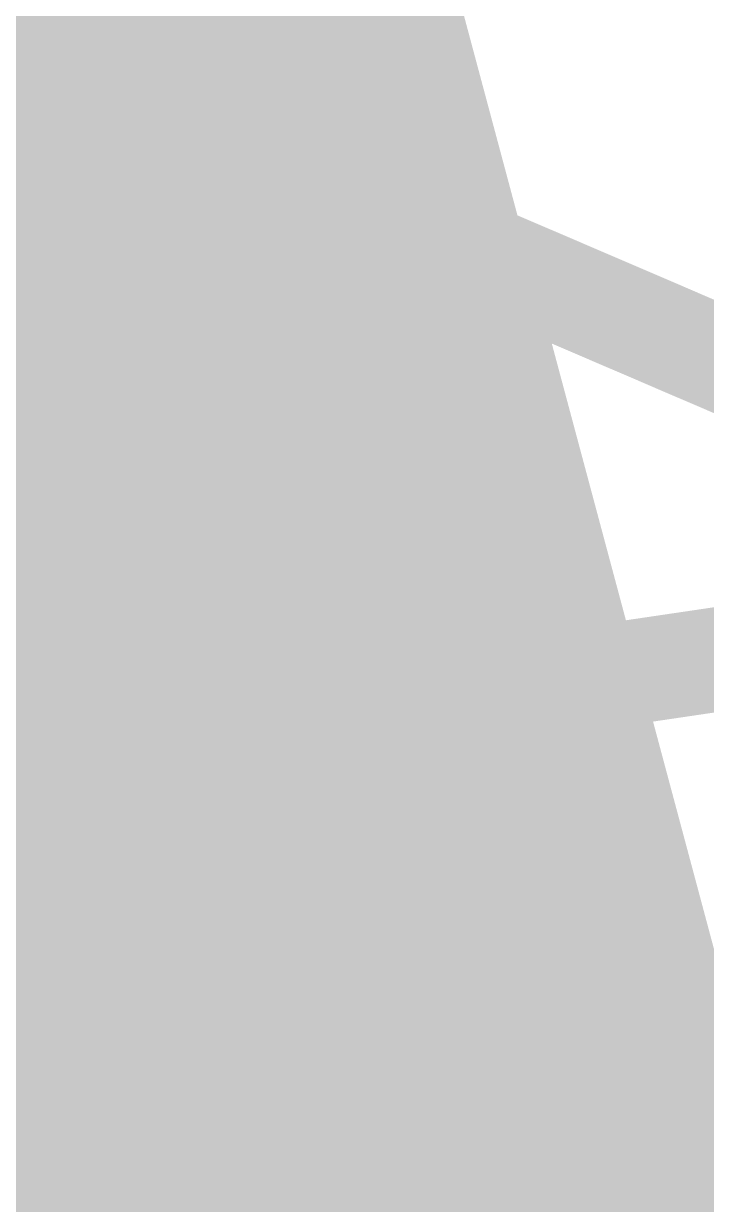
# Model space of a CAD drawing. Header units: inches. Extents: x -7 to 348, y -14 to 159.
# Drawn here: x 16.2333 to 16.3165, y 14.4796 to 14.6233 of the extents above; entities that cross this region are included whole.
import ezdxf

# ---------------------------------------------------------------- set-up
doc = ezdxf.new("R2010")
doc.units = ezdxf.units.IN
for name, color, linetype in [('Dimension', 6, 'Continuous'), ('Fabrication', 76, 'Continuous'), ('Top Layer', 1, 'Continuous'), ('Top Overlay', 2, 'Continuous')]:
    doc.layers.add(name, color=color, linetype=linetype)

msp = doc.modelspace()

# ---------------------------------------------------------------- linework, layer by layer
at = {"layer": 'Dimension'}
msp.add_lwpolyline([(58.31, 19.467, 0.254, 0.254, 1), (13.31, 19.467, 0.254, 0.254, 1)], format="xyseb", close=True, dxfattribs=at)
at = {"layer": 'Fabrication'}
for points in [[(53.19355, 31.33267, 0.0127, 0.0127, -1.1671), (15.67509, 13.58703, 0.0127, 0.0127, 0)], [(53.19355, 31.33267, 0.0127, 0.0127, -1.1671), (15.67509, 13.58703, 0.0127, 0.0127, 0)], [(53.19355, 31.33267, 0.0127, 0.0127, -1.1671), (15.67509, 13.58703, 0.0127, 0.0127, 0)], [(53.19355, 31.33267, 0.0127, 0.0127, -1.1671), (15.67509, 13.58703, 0.0127, 0.0127, 0)], [(54.51115, 31.13829, 0.0127, 0.0127, -1.205705), (14.17745, 15.54998, 0.0127, 0.0127, 0)], [(54.51115, 31.13829, 0.0127, 0.0127, -1.205705), (14.17745, 15.54998, 0.0127, 0.0127, 0)], [(16.22358, 14.62314, 0.0127, 0.0127, 0), (16.24308, 14.61475, 0.0127, 0.0127, 0)], [(16.22358, 14.62314, 0.0127, 0.0127, 0), (16.24308, 14.61475, 0.0127, 0.0127, 0)], [(16.24308, 14.61475, 0.0127, 0.0127, 0), (16.25575, 14.6093, 0.0127, 0.0127, 0)], [(16.24308, 14.61475, 0.0127, 0.0127, 0), (16.25575, 14.6093, 0.0127, 0.0127, 0)], [(16.25575, 14.6093, 0.0127, 0.0127, 0), (16.26567, 14.60503, 0.0127, 0.0127, 0)], [(16.25575, 14.6093, 0.0127, 0.0127, 0), (16.26567, 14.60503, 0.0127, 0.0127, 0)], [(16.26567, 14.60503, 0.0127, 0.0127, 0), (16.2739, 14.60149, 0.0127, 0.0127, 0)], [(16.26567, 14.60503, 0.0127, 0.0127, 0), (16.2739, 14.60149, 0.0127, 0.0127, 0)], [(16.2739, 14.60149, 0.0127, 0.0127, 0), (16.28081, 14.59853, 0.0127, 0.0127, 0)], [(16.2739, 14.60149, 0.0127, 0.0127, 0), (16.28081, 14.59853, 0.0127, 0.0127, 0)], [(16.28081, 14.59853, 0.0127, 0.0127, 0), (16.28701, 14.59586, 0.0127, 0.0127, 0)], [(16.28081, 14.59853, 0.0127, 0.0127, 0), (16.28701, 14.59586, 0.0127, 0.0127, 0)], [(16.28701, 14.59586, 0.0127, 0.0127, 0), (16.29255, 14.59348, 0.0127, 0.0127, 0)], [(16.28701, 14.59586, 0.0127, 0.0127, 0), (16.29255, 14.59348, 0.0127, 0.0127, 0)], [(16.29255, 14.59348, 0.0127, 0.0127, 0), (16.29746, 14.59138, 0.0127, 0.0127, 0)], [(16.29255, 14.59348, 0.0127, 0.0127, 0), (16.29746, 14.59138, 0.0127, 0.0127, 0)], [(16.29746, 14.59138, 0.0127, 0.0127, 0), (16.302, 14.58943, 0.0127, 0.0127, 0)], [(16.29746, 14.59138, 0.0127, 0.0127, 0), (16.302, 14.58943, 0.0127, 0.0127, 0)], [(16.302, 14.58943, 0.0127, 0.0127, 0), (16.30622, 14.58762, 0.0127, 0.0127, 0)], [(16.302, 14.58943, 0.0127, 0.0127, 0), (16.30622, 14.58762, 0.0127, 0.0127, 0)], [(16.30622, 14.58762, 0.0127, 0.0127, 0), (16.3101, 14.58596, 0.0127, 0.0127, 0)], [(16.30622, 14.58762, 0.0127, 0.0127, 0), (16.3101, 14.58596, 0.0127, 0.0127, 0)], [(16.3101, 14.58596, 0.0127, 0.0127, 0), (16.31367, 14.58442, 0.0127, 0.0127, 0)], [(16.3101, 14.58596, 0.0127, 0.0127, 0), (16.31367, 14.58442, 0.0127, 0.0127, 0)], [(16.31367, 14.58442, 0.0127, 0.0127, 0), (16.31695, 14.58302, 0.0127, 0.0127, 0)], [(16.31367, 14.58442, 0.0127, 0.0127, 0), (16.31695, 14.58302, 0.0127, 0.0127, 0)], [(16.31695, 14.58302, 0.0127, 0.0127, 0), (16.31993, 14.58174, 0.0127, 0.0127, 0)], [(16.31695, 14.58302, 0.0127, 0.0127, 0), (16.31993, 14.58174, 0.0127, 0.0127, 0)], [(16.31993, 14.58174, 0.0127, 0.0127, 0), (16.32287, 14.58048, 0.0127, 0.0127, 0)], [(16.31993, 14.58174, 0.0127, 0.0127, 0), (16.32287, 14.58048, 0.0127, 0.0127, 0)], [(15.67509, 13.58703, 0.0127, 0.0127, -0.501281), (16.39422, 14.54998, 0.0127, 0.0127, 0)], [(15.67509, 13.58703, 0.0127, 0.0127, -0.501281), (16.39422, 14.54998, 0.0127, 0.0127, 0)], [(15.67509, 13.58703, 0.0127, 0.0127, -0.501281), (16.39422, 14.54998, 0.0127, 0.0127, 0)], [(15.67509, 13.58703, 0.0127, 0.0127, -0.501281), (16.39422, 14.54998, 0.0127, 0.0127, 0)]]:
    msp.add_lwpolyline(points, format="xyseb", dxfattribs=at)
for points in [[(16.2399, 14.61475, 0.00635, 0.00635, 1), (16.24625, 14.61475, 0.00635, 0.00635, 1)], [(16.2399, 14.61475, 0.00635, 0.00635, 1), (16.24625, 14.61475, 0.00635, 0.00635, 1)], [(16.2399, 14.61475, 0.00635, 0.00635, 1), (16.24625, 14.61475, 0.00635, 0.00635, 1)], [(16.2399, 14.61475, 0.00635, 0.00635, 1), (16.24625, 14.61475, 0.00635, 0.00635, 1)], [(16.25257, 14.6093, 0.00635, 0.00635, 1), (16.25892, 14.6093, 0.00635, 0.00635, 1)], [(16.25257, 14.6093, 0.00635, 0.00635, 1), (16.25892, 14.6093, 0.00635, 0.00635, 1)], [(16.25257, 14.6093, 0.00635, 0.00635, 1), (16.25892, 14.6093, 0.00635, 0.00635, 1)], [(16.25257, 14.6093, 0.00635, 0.00635, 1), (16.25892, 14.6093, 0.00635, 0.00635, 1)], [(16.2625, 14.60503, 0.00635, 0.00635, 1), (16.26885, 14.60503, 0.00635, 0.00635, 1)], [(16.2625, 14.60503, 0.00635, 0.00635, 1), (16.26885, 14.60503, 0.00635, 0.00635, 1)], [(16.2625, 14.60503, 0.00635, 0.00635, 1), (16.26885, 14.60503, 0.00635, 0.00635, 1)], [(16.2625, 14.60503, 0.00635, 0.00635, 1), (16.26885, 14.60503, 0.00635, 0.00635, 1)], [(16.27072, 14.60149, 0.00635, 0.00635, 1), (16.27707, 14.60149, 0.00635, 0.00635, 1)], [(16.27072, 14.60149, 0.00635, 0.00635, 1), (16.27707, 14.60149, 0.00635, 0.00635, 1)], [(16.27072, 14.60149, 0.00635, 0.00635, 1), (16.27707, 14.60149, 0.00635, 0.00635, 1)], [(16.27072, 14.60149, 0.00635, 0.00635, 1), (16.27707, 14.60149, 0.00635, 0.00635, 1)], [(16.27763, 14.59853, 0.00635, 0.00635, 1), (16.28398, 14.59853, 0.00635, 0.00635, 1)], [(16.27763, 14.59853, 0.00635, 0.00635, 1), (16.28398, 14.59853, 0.00635, 0.00635, 1)], [(16.27763, 14.59853, 0.00635, 0.00635, 1), (16.28398, 14.59853, 0.00635, 0.00635, 1)], [(16.27763, 14.59853, 0.00635, 0.00635, 1), (16.28398, 14.59853, 0.00635, 0.00635, 1)], [(16.28384, 14.59586, 0.00635, 0.00635, 1), (16.29019, 14.59586, 0.00635, 0.00635, 1)], [(16.28384, 14.59586, 0.00635, 0.00635, 1), (16.29019, 14.59586, 0.00635, 0.00635, 1)], [(16.28384, 14.59586, 0.00635, 0.00635, 1), (16.29019, 14.59586, 0.00635, 0.00635, 1)], [(16.28384, 14.59586, 0.00635, 0.00635, 1), (16.29019, 14.59586, 0.00635, 0.00635, 1)], [(16.28938, 14.59348, 0.00635, 0.00635, 1), (16.29573, 14.59348, 0.00635, 0.00635, 1)], [(16.28938, 14.59348, 0.00635, 0.00635, 1), (16.29573, 14.59348, 0.00635, 0.00635, 1)], [(16.28938, 14.59348, 0.00635, 0.00635, 1), (16.29573, 14.59348, 0.00635, 0.00635, 1)], [(16.28938, 14.59348, 0.00635, 0.00635, 1), (16.29573, 14.59348, 0.00635, 0.00635, 1)], [(16.29428, 14.59138, 0.00635, 0.00635, 1), (16.30063, 14.59138, 0.00635, 0.00635, 1)], [(16.29428, 14.59138, 0.00635, 0.00635, 1), (16.30063, 14.59138, 0.00635, 0.00635, 1)], [(16.29428, 14.59138, 0.00635, 0.00635, 1), (16.30063, 14.59138, 0.00635, 0.00635, 1)], [(16.29428, 14.59138, 0.00635, 0.00635, 1), (16.30063, 14.59138, 0.00635, 0.00635, 1)], [(16.29883, 14.58943, 0.00635, 0.00635, 1), (16.30518, 14.58943, 0.00635, 0.00635, 1)], [(16.29883, 14.58943, 0.00635, 0.00635, 1), (16.30518, 14.58943, 0.00635, 0.00635, 1)], [(16.29883, 14.58943, 0.00635, 0.00635, 1), (16.30518, 14.58943, 0.00635, 0.00635, 1)], [(16.29883, 14.58943, 0.00635, 0.00635, 1), (16.30518, 14.58943, 0.00635, 0.00635, 1)], [(16.30304, 14.58762, 0.00635, 0.00635, 1), (16.30939, 14.58762, 0.00635, 0.00635, 1)], [(16.30304, 14.58762, 0.00635, 0.00635, 1), (16.30939, 14.58762, 0.00635, 0.00635, 1)], [(16.30304, 14.58762, 0.00635, 0.00635, 1), (16.30939, 14.58762, 0.00635, 0.00635, 1)], [(16.30304, 14.58762, 0.00635, 0.00635, 1), (16.30939, 14.58762, 0.00635, 0.00635, 1)], [(16.30692, 14.58596, 0.00635, 0.00635, 1), (16.31327, 14.58596, 0.00635, 0.00635, 1)], [(16.30692, 14.58596, 0.00635, 0.00635, 1), (16.31327, 14.58596, 0.00635, 0.00635, 1)], [(16.30692, 14.58596, 0.00635, 0.00635, 1), (16.31327, 14.58596, 0.00635, 0.00635, 1)], [(16.30692, 14.58596, 0.00635, 0.00635, 1), (16.31327, 14.58596, 0.00635, 0.00635, 1)], [(16.3105, 14.58442, 0.00635, 0.00635, 1), (16.31685, 14.58442, 0.00635, 0.00635, 1)], [(16.3105, 14.58442, 0.00635, 0.00635, 1), (16.31685, 14.58442, 0.00635, 0.00635, 1)], [(16.3105, 14.58442, 0.00635, 0.00635, 1), (16.31685, 14.58442, 0.00635, 0.00635, 1)], [(16.3105, 14.58442, 0.00635, 0.00635, 1), (16.31685, 14.58442, 0.00635, 0.00635, 1)], [(16.31377, 14.58302, 0.00635, 0.00635, 1), (16.32012, 14.58302, 0.00635, 0.00635, 1)], [(16.31377, 14.58302, 0.00635, 0.00635, 1), (16.32012, 14.58302, 0.00635, 0.00635, 1)], [(16.31377, 14.58302, 0.00635, 0.00635, 1), (16.32012, 14.58302, 0.00635, 0.00635, 1)], [(16.31377, 14.58302, 0.00635, 0.00635, 1), (16.32012, 14.58302, 0.00635, 0.00635, 1)], [(16.31676, 14.58174, 0.00635, 0.00635, 1), (16.32311, 14.58174, 0.00635, 0.00635, 1)], [(16.31676, 14.58174, 0.00635, 0.00635, 1), (16.32311, 14.58174, 0.00635, 0.00635, 1)], [(16.31676, 14.58174, 0.00635, 0.00635, 1), (16.32311, 14.58174, 0.00635, 0.00635, 1)], [(16.31676, 14.58174, 0.00635, 0.00635, 1), (16.32311, 14.58174, 0.00635, 0.00635, 1)]]:
    msp.add_lwpolyline(points, format="xyseb", close=True, dxfattribs=at)
at = {"layer": 'Top Layer'}
msp.add_lwpolyline([(14.24462, 13.13485, 2.032, 2.032, -0.267603), (19.4524, 34.99795, 2.032, 2.032, 0)], format="xyseb", dxfattribs=at)
at = {"layer": 'Top Overlay'}
msp.add_lwpolyline([(16.1661, 14.83002, 0.127, 0.127, 0), (16.29758, 14.33933, 0.127, 0.127, 0)], format="xyseb", dxfattribs=at)

doc.saveas('drawing.dxf')
